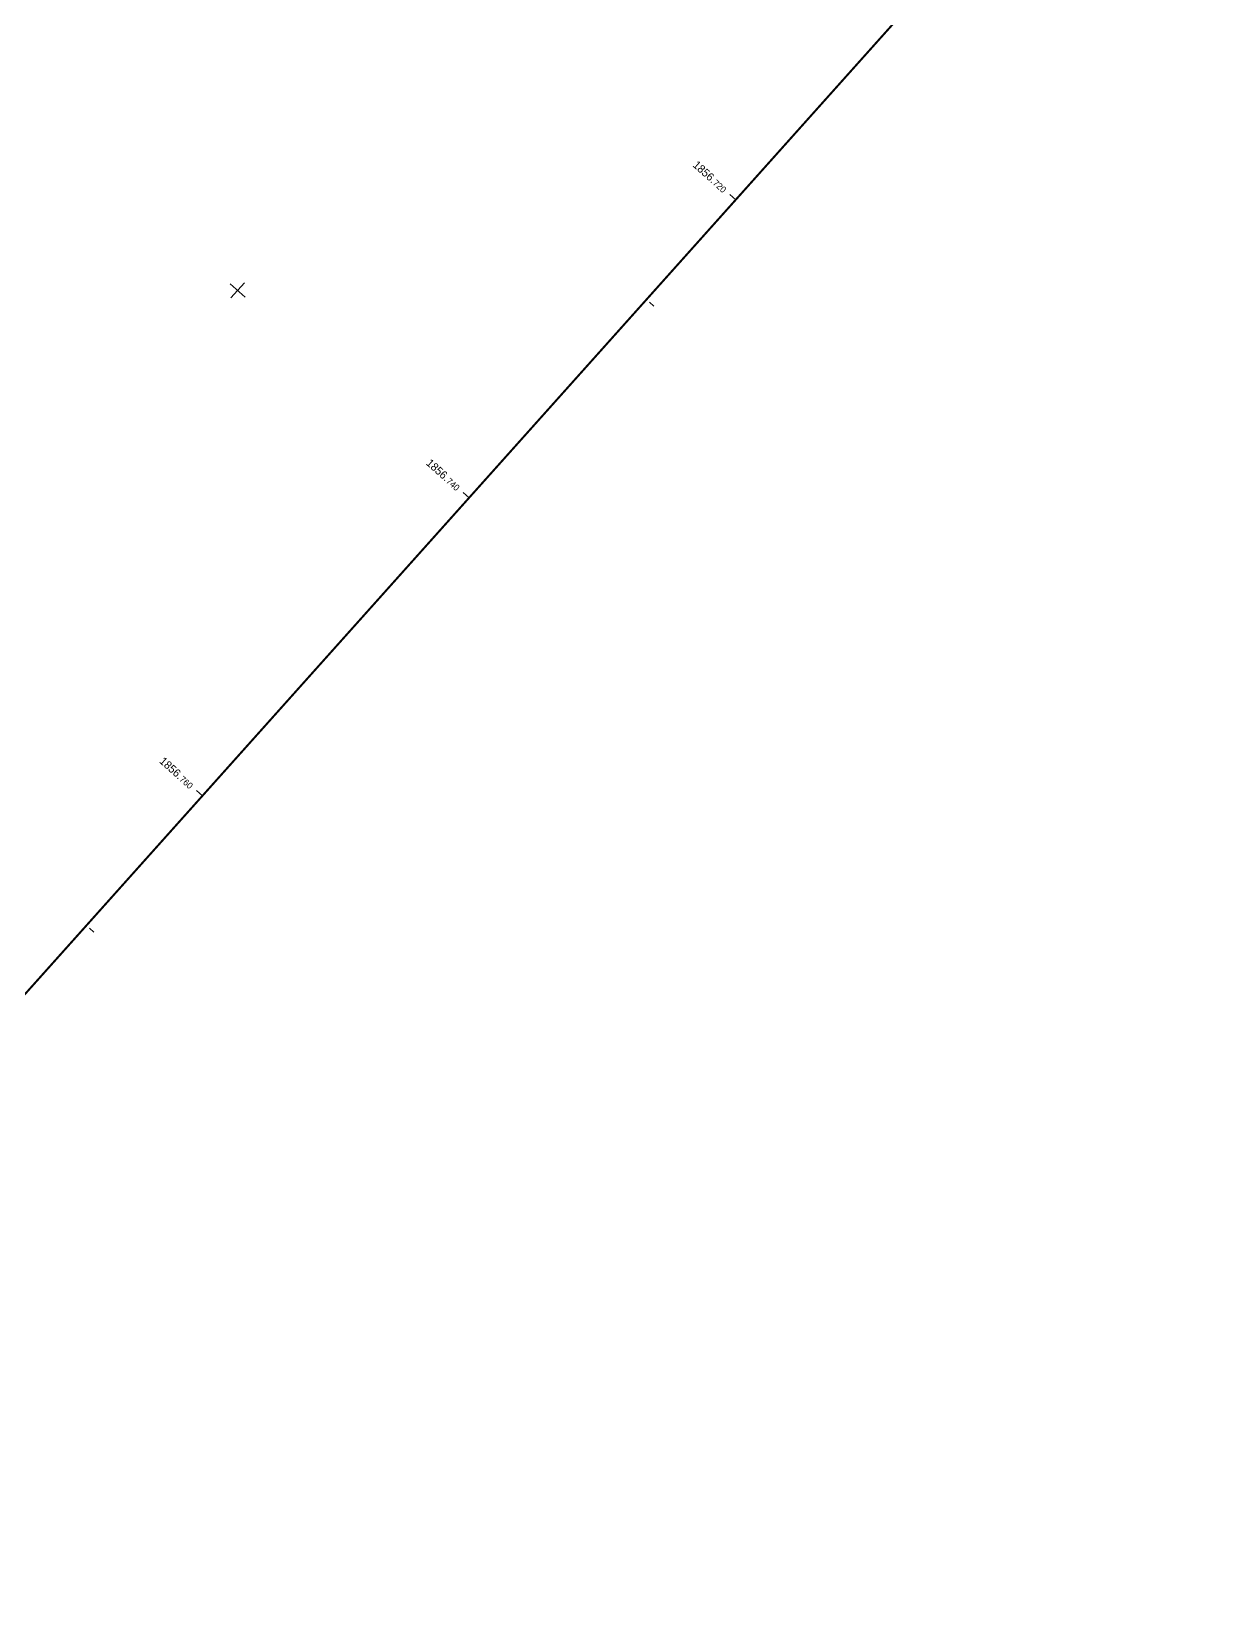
# Model space of a CAD drawing. Header units: metres. Extents: x -2858 to 512, y -1995 to 1252.
# Drawn here: x -1996.8 to -1938.3, y -1578.5 to -1499.1 of the extents above; entities that cross this region are included whole.
import ezdxf

# ---------------------------------------------------------------- set-up
doc = ezdxf.new("R2010")
doc.units = ezdxf.units.M
for name, color, linetype in [('Carroyage(2)', 7, 'Continuous'), ('Carroyage(2)_Croix', 7, 'Continuous'), ('Carroyage(2)_Textes', 7, 'Continuous')]:
    doc.layers.add(name, color=color, linetype=linetype)
doc.styles.get("Standard").update_dxf_attribs({"font": 'arial.ttf'})

msp = doc.modelspace()

# ---------------------------------------------------------------- linework, layer by layer
at = {"layer": 'Carroyage(2)'}
for p, q in [((-1961.575, -1507.49), (-1961.873, -1507.223)), ((-1965.673, -1512.817), (-1965.896, -1512.617)), ((-1974.915, -1522.391), (-1975.213, -1522.124)), ((-1988.256, -1537.291), (-1988.554, -1537.024)), ((-1993.688, -1544.108), (-1993.911, -1543.908))]:
    msp.add_line(p, q, dxfattribs=at)
at = {"layer": 'Carroyage(2)', "const_width": 0.1}
msp.add_lwpolyline([(-2176.72, -1585.733), (-2096.183, -1657.839), (-1938.363, -1481.564), (-2062.783, -1370.17), (-2192.921, -1515.526)], dxfattribs=at)
at = {"layer": 'Carroyage(2)_Croix'}
for p, q in [((-1986.865, -1511.692), (-1986.12, -1512.359)), ((-1986.159, -1511.653), (-1986.826, -1512.398))]:
    msp.add_line(p, q, dxfattribs=at)

# ---------------------------------------------------------------- texts
at = {"layer": 'Carroyage(2)_Textes', "width": 0.95}
for s, height, p in [('1856.', 0.4, (-1963.759, -1505.803)), ('720', 0.32, (-1962.754, -1506.702)), ('1856.', 0.4, (-1977.099, -1520.703)), ('740', 0.32, (-1976.095, -1521.603)), ('1856.', 0.4, (-1990.44, -1535.604)), ('760', 0.32, (-1989.435, -1536.504))]:
    msp.add_text(s, height=height, rotation=318.16176, dxfattribs=at).set_placement(p)

doc.saveas('drawing.dxf')
